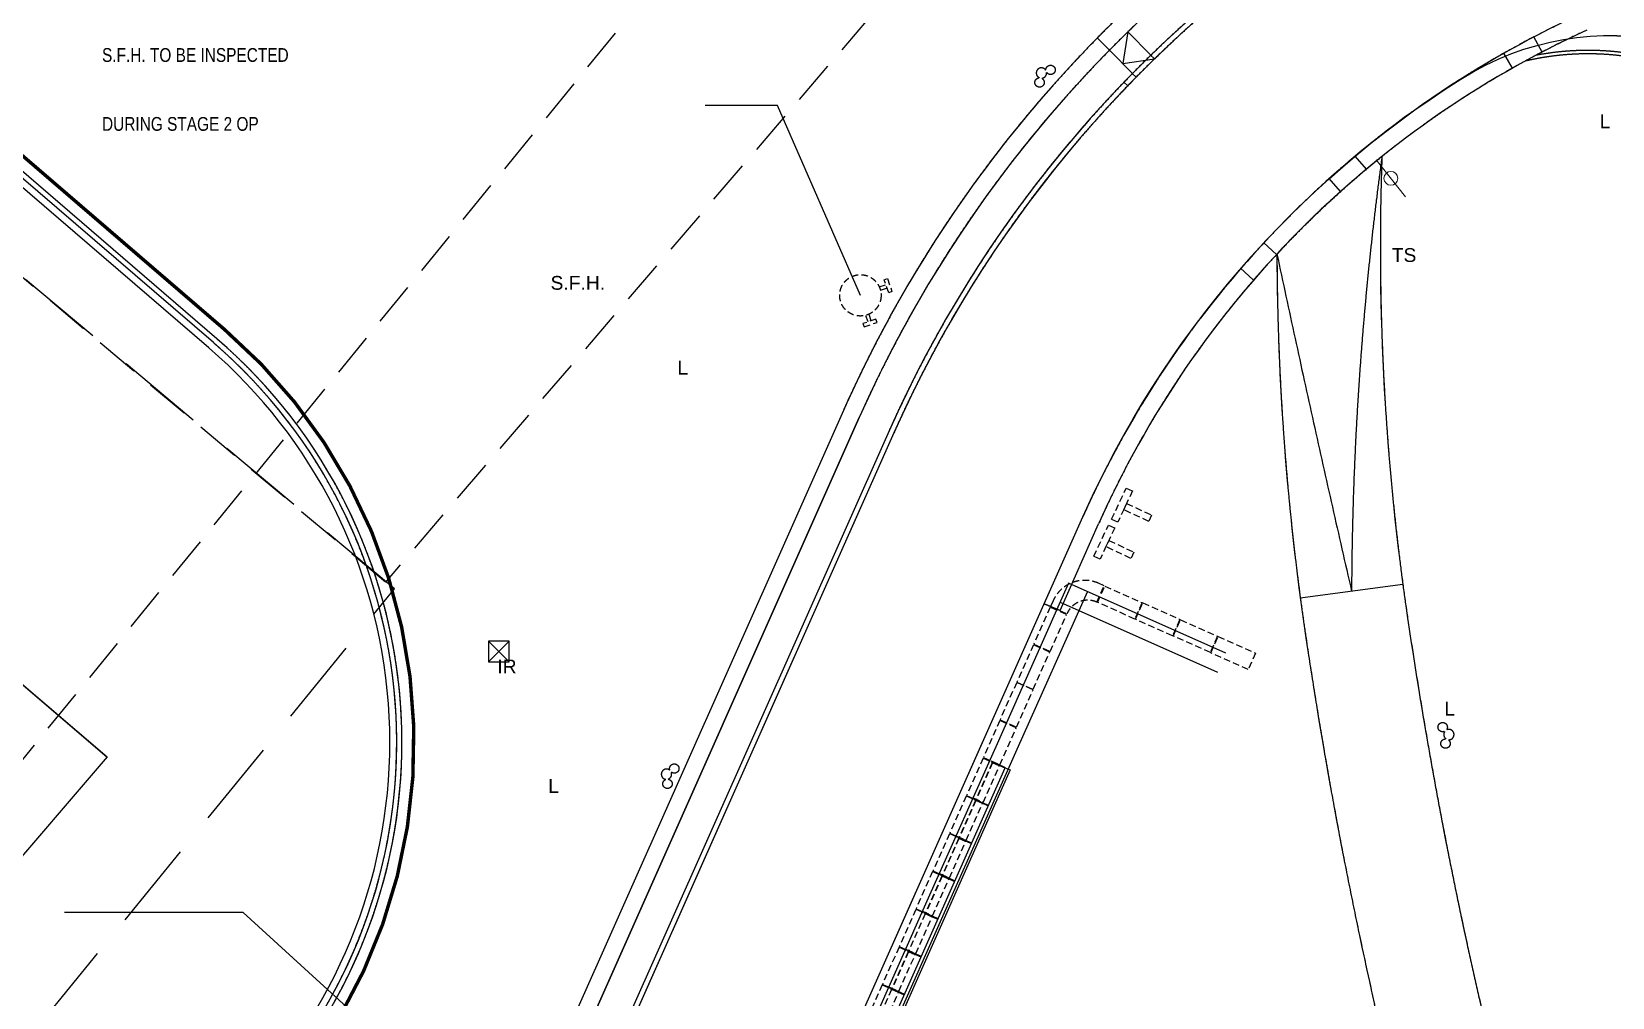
# Model space of a CAD drawing. Header units: millimetres. Extents: x 833576263 to 1668046980, y 817519639 to 1636103653.
# Drawn here: x 834059121 to 834104975, y 817846168 to 817874193 of the extents above; entities that cross this region are included whole.
import ezdxf

# ---------------------------------------------------------------- set-up
doc = ezdxf.new("R2010")
doc.units = ezdxf.units.MM
doc.header["$LTSCALE"] = 100
doc.header["$MEASUREMENT"] = 0
for name, pattern in [('C160$0$DASHED', [19.05, 12.7, -6.35]), ('C160$0$Hidden', [9.525, 6.35, -3.175]), ('R_site$0$HIDDENX2', [19.05, 12.7, -6.35]), ('R_WKCD_PARK$0$IMPORT-DASHED2 _7_', [19.05, 12.7, -6.35])]:
    doc.linetypes.add(name, pattern=pattern)
doc.layers.get('Defpoints').update_dxf_attribs({"color": 170})
for name, color, linetype in [('C160$0$+C160', 6, 'C160$0$Hidden'), ('C160$0$EVA', 1, 'C160$0$DASHED'), ('R_site$0$G-SITE(WHC)', 7, 'R_site$0$HIDDENX2'), ('R_site$0$WHC', 8, 'R_site$0$HIDDENX2'), ('R_Text for GBP from DLN$0$base plan(mm)$0$DLN040__', 7, 'Continuous'), ('T-TITL', 7, 'Continuous'), ('X-REF', 7, 'Continuous')]:
    doc.layers.add(name, color=color, linetype=linetype)
for name, color, linetype, lineweight in [('C160$0$DLN_TRAFFIC SIGN', 6, 'Continuous', 18), ('R_P_LG$0$RDA5803', 1, 'Continuous', 20), ('R_site$0$000-Architecture boundary', 2, 'Continuous', 0), ('R_site$0$Waterfront Railing$0$000-Section Thick', 1, 'Continuous', 25), ('R_WKCD_PARK$0$000-PAV-Concrete-b', 1, 'Continuous', 25), ('R_WKCD_PARK$0$000-Ramps', 7, 'R_WKCD_PARK$0$IMPORT-DASHED2 _7_', 18), ('R_WKCD_PARK$0$PAV-secondary path-b', 6, 'Continuous', 18)]:
    doc.layers.add(name, color=color, linetype=linetype, lineweight=lineweight)
doc.styles.add('R_Text for GBP from DLN$0$base plan(mm)$0$Standard', font='arial.ttf')
doc.styles.add('R_Text for GBP from DLN$0$base plan(mm)$0$SWIS721 LT', font='swiss.ttf')
doc.linetypes.add('R_site$0$B1_BDYF', pattern='A,2.5,-0.5,[130,ltypeshp.shx,S=0.5,R=0,X=0,Y=0],-0.5', length=3.5)
doc.dimstyles.new('R_Text for GBP from DLN$0$base plan(mm)$0$Standard', dxfattribs={"dimtxt": 0.35, "dimasz": 0.2, "dimexe": 0.2, "dimexo": 0.2, "dimgap": 0.09, "dimtad": 0, "dimtoh": 1, "dimdec": 4, "dimzin": 0, "dimdsep": 46, "dimtxsty": 'R_Text for GBP from DLN$0$base plan(mm)$0$Standard', "dimcen": 0.09, "dimadec": 0, "dimazin": 0, "dimtfac": 1, "dimtdec": 4, "dimtofl": 0, "dimtmove": 0, "dimatfit": 3, "dimfxl": 1, "dimtolj": 1, "dimtzin": 0, "dimarcsym": 0})

# ---------------------------------------------------------------- blocks, each defined once
blk = doc.blocks.new('R_site$0$architecture 2')
at = {"layer": 'R_site$0$000-Architecture boundary'}
blk.add_lwpolyline([(834056.151, 817857.56), (834061.304, 817853.148), (834061.308, 817853.144), (834057.222, 817848.384)], dxfattribs=at)
blk.add_lwpolyline([(834009.918, 817851.528), (834015.047, 817857.48, -0.250474), (834028.433, 817873.07), (834032.484, 817877.821), (834037.667, 817873.406, -0.325183), (834056.151, 817857.56), (834061.308, 817853.144), (834057.222, 817848.384, -0.253338), (834043.85, 817832.831), (834039.985, 817828.276), (834036.999, 817830.851), (834036.653, 817830.408), (834035.354, 817831.465), (834034.503, 817830.515), (834031.698, 817832.922, -0.251569), (834017.025, 817845.45)], format="xyb", close=True, dxfattribs=at)
at = {"layer": 'R_site$0$Waterfront Railing$0$000-Section Thick', "linetype": 'R_site$0$B1_BDYF', "ltscale": 0.002}
blk.add_lwpolyline([(834040.671, 817817.597), (834044.531, 817818.943), (834065.858, 817843.72, 0.414214), (834064.264, 817865.015), (834043.896, 817882.546, 0.414214), (834022.601, 817880.952), (834006.395, 817862.124, 0.334716), (834006.874, 817839.154), (834009.039, 817835.827), (834009.287, 817832.075), (834007.2, 817826.722), (834004.717, 817823.31), (834010.15, 817817.855), (834013.409, 817815.029), (834017.677, 817819.227, -0.358522), (834028.603, 817818.528, -0.201241), (834031.197, 817814.292), (834032.98, 817814.914)], format="xyb", dxfattribs=at)
blk = doc.blocks.new('R_site')
at = {"layer": 'R_site$0$G-SITE(WHC)'}
blk.add_lwpolyline([(834037983, 817884580), (834043100, 817891427), (834047474, 817896890), (834157501, 818025261, 0.00078), (834158487, 818022570), (834158487, 818022570, 0.180578), (834175244, 818003906), (834175244, 818003906, 0.101763), (834190066, 817999024), (834069382, 817858220)], format="xyb", close=True, dxfattribs=at)
at = {"layer": 'R_site$0$G-SITE(WHC)', "ltscale": 2}
blk.add_lwpolyline([(834005795, 817849736), (834040174, 817821838), (834069650, 817858019), (834035776, 817886433), (834005795, 817849736)], dxfattribs=at)
at = {"layer": 'R_site$0$WHC', "flags": 128}
blk.add_lwpolyline([(833996984, 817777219), (834194515, 818019359)], dxfattribs=at)
at = {"xscale": 1000, "yscale": 1000, "zscale": 1000}
blk.add_blockref('R_site$0$architecture 2', (0, 0), dxfattribs=at)
blk = doc.blocks.new('R_WKCD_PARK')
at = {"layer": 'Defpoints'}
for points in [[(834183667, 817774781, -0.09515), (834076628, 817781650, -0.220431), (834063432, 817792491, -0.264689), (834064805, 817812539, -0.098357), (834067029, 817814779, 0.140841), (834072196, 817820936), (834089614, 817860110, -0.147837), (834100578, 817872816, -0.410901), (834111707, 817870393, 0.031692), (834114287, 817866928, 0.252242), (834125770, 817862431, -0.125686), (834129746, 817861915), (834135114, 817859776), (834142622, 817855048), (834145562, 817859914), (834128702, 817870086, -0.390962), (834117887, 817872026, -0.013137), (834117027, 817873227, -0.385183), (834118544, 817883988, 0.012387)], [(834096207, 817877116, 0.137723), (834084132, 817862548), (834066714, 817823373, -0.191803), (834062187, 817818953), (834051762, 817814614, -0.446391)]]:
    blk.add_lwpolyline(points, format="xyb", dxfattribs=at)
at = {"layer": 'R_WKCD_PARK$0$000-PAV-Concrete-b'}
for p, q in [((834064492, 817865281), (834044124, 817882812)), ((834064394, 817865167), (834044026, 817882698)), ((834091054, 817872977), (834090391, 817873658)), ((834082670, 817863198), (834065244, 817824005)), ((834083127, 817862995), (834065701, 817823802)), ((834083995, 817862609), (834066569, 817823416)), ((834084132, 817862548), (834066706, 817823355)), ((834069260, 817814332), (834089614, 817860110))]:
    blk.add_line(p, q, dxfattribs=at)
at = {"layer": 'R_WKCD_PARK$0$000-PAV-Concrete-b', "flags": 128}
for points in [[(834091585, 817873506), (834090922, 817874186), (834090774, 817873263), (834091690, 817873399)], [(834088495, 817857593), (834088952, 817857390), (834090071, 817859907)]]:
    blk.add_lwpolyline(points, dxfattribs=at)
at = {"layer": 'R_WKCD_PARK$0$000-PAV-Concrete-b'}
for centre, radius, start, end in [((834116113, 817848328), 36600, 124.6627, 156.0291), ((834116113, 817848328), 36100, 124.6627, 156.0291), ((834116113, 817848328), 35150, 124.6627, 156.0291), ((834116113, 817848328), 35000, 124.6627, 156.0291), ((834116113, 817848328), 29000, 114.6288, 156.0291), ((834116113, 817848328), 28500, 114.6288, 156.0291), ((834104267, 817865547), 8000, 42.1351, 103.1715), ((834104267, 817865547), 8100, 42.1351, 100.7448), ((834054413, 817853571), 15300, 319.2806, 49.2806), ((834054413, 817853571), 15450, 319.2806, 49.2806)]:
    blk.add_arc(centre, radius, start, end, dxfattribs=at)
at = {"layer": 'R_WKCD_PARK$0$000-Ramps'}
blk.add_line((834095923, 817857762), (834098896, 817858159), dxfattribs=at)
for centre, radius, start, end in [((834193645, 817857572), 96236, 172.23893, 179.76877), ((834709494, 817998602), 628035, 192.026838, 192.940527)]:
    blk.add_arc(centre, radius, start, end, dxfattribs=at)
at = {"layer": 'R_WKCD_PARK$0$PAV-secondary path-b'}
for centre, radius, start, end in [((834116113, 817848328), 28500, 128.7086, 137.0732), ((834172244, 817867960), 74000, 177.9807, 188.4286), ((834172244, 817867960), 77000, 180.16504, 188.4286), ((834239865, 817877980), 142359, 188.42858, 195.27451), ((834239865, 817877980), 145359, 188.42858, 192.72407)]:
    blk.add_arc(centre, radius, start, end, dxfattribs=at)
blk = doc.blocks.new('R_P_LG')
at = {"layer": 'R_P_LG$0$RDA5803'}
for points in [[(834183666.729, 817774780.7109, -0.095150065), (834076628.2291, 817781649.9506, -0.220430541), (834063432.364, 817792490.8935, -0.2646892807), (834064805.311, 817812539.3987, -0.0983572146), (834067029.4433, 817814778.8374, 0.1408408976), (834072196.345, 817820935.5122), (834089614.1981, 817860110.2634, -0.1478366909), (834100577.8317, 817872816.296, -0.4109005282), (834111707.1207, 817870392.8812, 0.031691708), (834114287.1147, 817866927.814, 0.2522417272), (834125770.0064, 817862431.157, -0.1256855543), (834129745.5165, 817861914.9436), (834135113.5119, 817859775.9643), (834142622.3979, 817855047.5612), (834145562.149, 817859914.092), (834128702.0772, 817870085.6929, -0.3909616488), (834117887.1336, 817872026.3361, -0.013137308), (834117026.993, 817873227.1241, -0.3851828251), (834118543.6819, 817883988.3187, 0.0123866448)], [(834096206.9852, 817877116.397, 0.1377230721), (834084131.6848, 817862547.895), (834066713.8319, 817823373.1443, -0.1918031019), (834062186.7776, 817818953.2396), (834051761.6539, 817814613.986, -0.4463909524)]]:
    blk.add_lwpolyline(points, format="xyb", dxfattribs=at)
blk = doc.blocks.new('C160$0$A$C4AD84712')
at = {"layer": 'C160$0$+C160', "ltscale": 0.0003}
for p, q in [((834086.989, 817852.977), (834086.518, 817851.917)), ((834086.993, 817852.975, 0), (834086.522, 817851.915, 0)), ((834086.502, 817851.88), (834086.031, 817850.82)), ((834086.506, 817851.878, 0), (834086.035, 817850.818, 0)), ((834086.014, 817850.784), (834085.543, 817849.724)), ((834086.018, 817850.782, 0), (834085.547, 817849.722, 0)), ((834085.527, 817849.687), (834085.056, 817848.627)), ((834085.531, 817849.685, 0), (834085.06, 817848.625, 0)), ((834085.039, 817848.591), (834084.568, 817847.531)), ((834085.043, 817848.589, 0), (834084.572, 817847.529, 0)), ((834084.552, 817847.494), (834084.081, 817846.434)), ((834084.556, 817847.492, 0), (834084.085, 817846.432, 0)), ((834084.064, 817846.398), (834083.593, 817845.338)), ((834084.068, 817846.396, 0), (834083.597, 817845.336, 0))]:
    blk.add_line(p, q, dxfattribs=at)
blk.add_lwpolyline([(834090.235, 817858.111), (834090.071, 817858.184, 0.414214), (834088.751, 817857.676), (834088.678, 817857.512), (834089.152, 817857.301, -0.414214), (834090.024, 817857.636)], format="xyb", close=True, dxfattribs=at)
for points in [[(834090.043, 817857.628), (834090.254, 817858.102), (834091.332, 817857.623), (834091.121, 817857.148)], [(834091.139, 817857.14), (834091.35, 817857.615), (834092.428, 817857.136), (834092.217, 817856.661)], [(834089.144, 817857.282), (834088.67, 817857.494), (834088.19, 817856.415), (834088.665, 817856.204)], [(834092.236, 817856.653), (834092.447, 817857.127), (834093.525, 817856.648), (834093.314, 817856.173)], [(834093.332, 817856.165), (834093.543, 817856.64), (834094.621, 817856.16), (834094.41, 817855.686)], [(834088.657, 817856.186), (834088.182, 817856.397), (834087.703, 817855.319), (834088.177, 817855.108)], [(834088.169, 817855.089), (834087.695, 817855.301), (834087.215, 817854.222), (834087.69, 817854.011)], [(834087.682, 817853.993), (834087.207, 817854.204), (834086.728, 817853.126), (834087.202, 817852.915)], [(834087.19, 817852.887), (834086.9, 817853.016), (834086.904, 817853.026), (834086.72, 817853.108), (834086.24, 817852.029), (834086.424, 817851.947), (834086.429, 817851.956), (834086.719, 817851.827)], [(834086.703, 817851.791), (834086.412, 817851.92), (834086.416, 817851.929), (834086.232, 817852.011), (834085.753, 817850.933), (834085.937, 817850.851), (834085.941, 817850.86), (834086.231, 817850.731)], [(834086.215, 817850.694), (834085.925, 817850.823), (834085.929, 817850.833), (834085.744, 817850.915), (834085.265, 817849.836), (834085.449, 817849.754), (834085.453, 817849.763), (834085.744, 817849.634)], [(834085.728, 817849.598), (834085.437, 817849.727), (834085.441, 817849.736), (834085.257, 817849.818), (834084.778, 817848.74), (834084.962, 817848.658), (834084.966, 817848.667), (834085.256, 817848.538)], [(834085.24, 817848.501), (834084.95, 817848.63), (834084.954, 817848.64), (834084.769, 817848.721), (834084.29, 817847.643), (834084.474, 817847.561), (834084.478, 817847.57), (834084.769, 817847.441)], [(834084.753, 817847.405), (834084.462, 817847.534), (834084.466, 817847.543), (834084.282, 817847.625), (834083.802, 817846.547), (834083.987, 817846.465), (834083.991, 817846.474), (834084.281, 817846.345)], [(834084.265, 817846.308), (834083.975, 817846.437), (834083.979, 817846.447), (834083.794, 817846.528), (834083.315, 817845.45), (834083.499, 817845.368), (834083.503, 817845.377), (834083.794, 817845.248)]]:
    blk.add_lwpolyline(points, close=True, dxfattribs=at)
blk = doc.blocks.new('C160$0$TS')
at = {"layer": 'C160$0$DLN_TRAFFIC SIGN'}
blk.add_line((834126.707, 818031.929), (834126.707, 818030.558), dxfattribs=at)
blk.add_circle((834126.707, 818031.244), 0.2, dxfattribs=at)
blk = doc.blocks.new('C160')
at = {"layer": 'C160$0$+C160'}
for p, q in [((834091.585, 817873.506), (834090.922, 817874.186)), ((834091.054, 817872.977), (834090.391, 817873.658)), ((834082.67, 817863.198), (834065.244, 817824.005)), ((834069.26, 817814.332), (834089.614, 817860.11)), ((834088.952, 817857.39), (834090.071, 817859.907)), ((834089.198, 817858.185, 0), (834087.165, 817853.617, 0)), ((834093.766, 817856.152, 0), (834089.198, 817858.185, 0)), ((834087.713, 817853.373, 0), (834089.746, 817857.941, 0)), ((834088.952, 817857.39), (834088.495, 817857.593)), ((834088.954, 817857.637, 0), (834093.522, 817855.604, 0)), ((834072.37, 817856.501), (834072.97, 817855.901)), ((834072.37, 817855.901), (834072.97, 817856.501)), ((834087.165, 817853.617, 0), (834085.132, 817849.049, 0)), ((834085.68, 817848.805, 0), (834087.713, 817853.373, 0)), ((834087.129, 817852.925), (834087.355, 817852.825)), ((834087.137, 817852.944), (834087.364, 817852.843)), ((834086.642, 817851.829), (834086.868, 817851.728)), ((834086.65, 817851.847), (834086.876, 817851.747)), ((834086.154, 817850.732), (834086.38, 817850.632)), ((834086.162, 817850.751), (834086.389, 817850.65)), ((834085.667, 817849.636), (834085.893, 817849.535)), ((834085.675, 817849.654), (834085.901, 817849.554)), ((834085.132, 817849.049, 0), (834083.099, 817844.481, 0)), ((834083.648, 817844.237, 0), (834085.68, 817848.805, 0)), ((834085.179, 817848.539), (834085.405, 817848.439)), ((834085.187, 817848.558), (834085.413, 817848.457)), ((834084.692, 817847.443), (834084.918, 817847.342)), ((834084.7, 817847.461), (834084.926, 817847.361)), ((834084.204, 817846.346), (834084.43, 817846.246)), ((834084.212, 817846.365), (834084.438, 817846.264))]:
    blk.add_line(p, q, dxfattribs=at)
at = {"layer": 'C160$0$+C160', "ltscale": 0.0003}
for p, q in [((834083.711, 817866.784), (834083.901, 817866.85)), ((834083.744, 817866.689), (834083.934, 817866.756)), ((834083.312, 817865.959), (834083.378, 817865.768)), ((834083.406, 817865.992), (834083.473, 817865.801))]:
    blk.add_line(p, q, dxfattribs=at)
at = {"layer": 'C160$0$+C160'}
for points in [[(834056.292, 817817.691), (834061.782, 817819.976, 0.191803), (834065.701, 817823.802), (834083.127, 817862.995, -0.137723), (834095.581, 817878.021, 0.038667), (834116.472, 817894.993, 0.067646), (834133.142, 817915.771), (834141.771, 817930.131, 0.625274), (834131.969, 817945.206, -0.140277), (834121.241, 817946.886, -0.135027), (834113.876, 817952.495, -0.001971), (834109.332, 817958.449, -0.001971)], [(834112.287, 817819.843, -0.152326), (834099.612, 817839.793, 0.393519), (834098.455, 817840.514), (834097.091, 817843.773, 0.333743), (834098.076, 817845.964, -0.018745), (834096.076, 817856.674, -0.036072), (834095.245, 817867.739, -0.036514), (834098.29, 817870.568, 0.045619), (834099.044, 817857.114, 0.02988), (834102.535, 817840.477, 0.623474), (834167.252, 817828.084, 0.021652)], [(834046.902, 817821.161), (834066.123, 817843.492, 0.414214), (834064.492, 817865.281), (834044.124, 817882.812, 0.414214), (834022.336, 817881.181), (834006.12, 817862.341, 0.334705), (834006.589, 817838.95), (834008.696, 817835.713), (834008.933, 817832.13), (834006.89, 817826.891), (834004.258, 817823.275), (834009.911, 817817.599), (834013.424, 817814.553), (834017.904, 817818.958, -0.354054), (834028.287, 817818.344, -0.179645), (834028.717, 817817.508), (834029.024, 817814.963)], [(834046.788, 817821.259), (834066.009, 817843.59, 0.414214), (834064.394, 817865.167), (834044.026, 817882.698, 0.414214), (834022.449, 817881.083), (834006.238, 817862.248, 0.334709), (834006.711, 817839.038), (834008.843, 817835.762), (834009.085, 817832.106), (834007.023, 817826.819), (834004.455, 817823.29), (834010.013, 817817.709), (834013.418, 817814.757), (834017.807, 817819.073, -0.354446), (834028.388, 817818.454, -0.179645), (834028.866, 817817.526), (834029.173, 817814.981)], [(834096.122, 817877.24, 0.137723), (834083.995, 817862.609), (834066.569, 817823.416, -0.190351), (834062.191, 817819.117, -0.137118)], [(834096.207, 817877.116, 0.137723), (834084.132, 817862.548), (834066.706, 817823.355, -0.190351), (834062.249, 817818.979, -0.175349)], [(834089.614, 817860.11, -0.182634), (834104.028, 817874.69, -18.004564)], [(834090.071, 817859.907, -0.182634), (834104.236, 817874.236, -0.061273)], [(834077.061, 817783.239, -0.465803), (834064.755, 817809.026, -0.195057), (834065.169, 817809.419, -0.048522), (834065.54, 817809.525, -0.032646), (834066.143, 817809.594), (834066.737, 817809.623), (834067.11, 817809.646, 0.021417), (834067.585, 817809.696, 0.0536), (834068.056, 817809.819, 0.099862), (834068.257, 817809.945, 0.095926), (834068.346, 817810.071), (834087.359, 817852.834), (834087.506, 817852.769), (834068.492, 817810.005, -0.096303), (834068.367, 817809.829, -0.099862), (834068.112, 817809.669, -0.0536), (834067.609, 817809.538, -0.021417), (834067.12, 817809.487), (834066.746, 817809.463), (834066.151, 817809.434, 0.032646), (834065.569, 817809.367, 0.048522), (834065.228, 817809.27, 0.195057), (834064.9, 817808.96, 0.465803), (834077.101, 817783.394, 0.005214)]]:
    blk.add_lwpolyline(points, format="xyb", dxfattribs=at)
at = {"layer": 'C160$0$+C160', "const_width": 0.1, "flags": 128}
blk.add_lwpolyline([(834037.704, 817819.253), (834046.651, 817820.332), (834066.388, 817843.264, 0.414214), (834064.72, 817865.546), (834044.353, 817883.077, 0.414214), (834022.07, 817881.409), (834005.845, 817862.558, 0.334694), (834006.304, 817838.746), (834008.353, 817835.598), (834008.578, 817832.184), (834006.581, 817827.061), (834003.8, 817823.239), (834009.672, 817817.343), (834013.439, 817814.077), (834018.129, 817818.689, -0.155744), (834022.716, 817820.153, -0.186939), (834028.048, 817818.088), (834029.483, 817818.261)], format="xyb", dxfattribs=at)
at = {"layer": 'C160$0$+C160'}
for points in [[(834056.151, 817857.56), (834061.304, 817853.148), (834061.308, 817853.144), (834057.222, 817848.384)], [(834090.391, 817873.658), (834090.034, 817874.008)], [(834090.922, 817874.186), (834090.774, 817873.263), (834091.69, 817873.399)], [(834102.934, 817873.599), (834102.699, 817874.04)], [(834101.821, 817873.563), (834102.07, 817873.129)], [(834091.571, 817873.52), (834091.69, 817873.399)], [(834090.917, 817872.621), (834090.794, 817872.739)], [(834091.04, 817872.991), (834091.161, 817872.872)], [(834097.847, 817870.205), (834097.516, 817870.58)], [(834097.09, 817869.551), (834096.759, 817869.926)], [(834095.235, 817867.729), (834094.866, 817868.067)], [(834094.559, 817866.992), (834094.191, 817867.33)], [(834095.923, 817857.762), (834098.896, 817858.159)]]:
    blk.add_lwpolyline(points, dxfattribs=at)
blk.add_lwpolyline([(834028.433, 817873.07), (834032.484, 817877.821), (834037.667, 817873.406, -0.32673), (834056.151, 817857.56), (834061.308, 817853.144), (834057.222, 817848.384, -0.254694), (834043.85, 817832.831), (834039.985, 817828.276), (834036.999, 817830.851), (834036.653, 817830.408), (834035.354, 817831.465), (834034.503, 817830.515), (834031.698, 817832.922, -0.248594), (834017.025, 817845.45), (834009.918, 817851.528), (834015.047, 817857.48, -0.251741)], format="xyb", close=True, dxfattribs=at)
at = {"layer": 'C160$0$+C160', "ltscale": 0.0003}
for points in [[(834084.078, 817866.647), (834083.984, 817866.614), (834083.852, 817866.992), (834083.947, 817867.025)], [(834083.647, 817865.756), (834083.614, 817865.85), (834083.237, 817865.719), (834083.27, 817865.624)], [(834090.449, 817860.042), (834090.873, 817860.948), (834091.054, 817860.863), (834090.63, 817859.957)], [(834090.799, 817860.319), (834090.884, 817860.501), (834091.609, 817860.161), (834091.524, 817859.98)], [(834089.933, 817858.968), (834090.357, 817859.874), (834090.538, 817859.789), (834090.114, 817858.883)], [(834090.283, 817859.246), (834090.368, 817859.427), (834091.093, 817859.088), (834091.008, 817858.907)]]:
    blk.add_lwpolyline(points, close=True, dxfattribs=at)
at = {"layer": 'C160$0$+C160'}
for points in [[(834072.97, 817856.501), (834072.37, 817856.501), (834072.37, 817855.901), (834072.97, 817855.901)], [(834086.961, 817853.022), (834086.953, 817853.004), (834087.129, 817852.925), (834087.137, 817852.944)], [(834086.474, 817851.925), (834086.466, 817851.907), (834086.642, 817851.829), (834086.65, 817851.847)], [(834085.986, 817850.829), (834085.978, 817850.811), (834086.154, 817850.732), (834086.162, 817850.751)], [(834085.499, 817849.732), (834085.49, 817849.714), (834085.667, 817849.636), (834085.675, 817849.654)], [(834085.011, 817848.636), (834085.003, 817848.618), (834085.179, 817848.539), (834085.187, 817848.558)], [(834084.524, 817847.539), (834084.515, 817847.521), (834084.692, 817847.443), (834084.7, 817847.461)], [(834084.036, 817846.443), (834084.028, 817846.425), (834084.204, 817846.346), (834084.212, 817846.365)]]:
    blk.add_lwpolyline(points, close=True, dxfattribs=at)
at = {"layer": 'C160$0$+C160', "ltscale": 0.0003}
blk.add_circle((834083.162, 817866.54), 0.6, dxfattribs=at)
at = {"layer": 'C160$0$+C160'}
for centre, radius, start, end in [((834116.113, 817848.328), 36.6, 124.6627, 156.0291), ((834104.267, 817865.547), 8.1, 124.5268, 124.5268), ((834104.267, 817865.547), 8, 42.1351, 103.1715), ((834104.267, 817865.547), 8.1, 42.1351, 100.7448), ((834088.413, 817872.991), 0.15, 33.7343, 243.9751), ((834088.413, 817872.991), 0.15, 273.7343, 3.9751), ((834193.645, 817857.572), 96.236, 172.23893, 179.76877), ((834709.494, 817998.602), 628.035, 192.026841, 192.94053), ((834100.232, 817853.795), 0.15, 144.6949, 234.9358), ((834100.232, 817853.795), 0.15, 264.6949, 114.9358), ((834077.537, 817852.644), 0.15, 50.8782, 261.119), ((834077.537, 817852.644), 0.15, 290.8782, 21.119)]:
    blk.add_arc(centre, radius, start, end, dxfattribs=at)
for points in [[(834088.543, 817873.086), (834088.544, 817873.141), (834088.58, 817873.192), (834088.635, 817873.21), (834088.706, 817873.235), (834088.783, 817873.197), (834088.807, 817873.126), (834088.831, 817873.055), (834088.793, 817872.978), (834088.722, 817872.954), (834088.667, 817872.935), (834088.608, 817872.953), (834088.573, 817872.996)], [(834088.43, 817872.832), (834088.477, 817872.803), (834088.503, 817872.747), (834088.492, 817872.69), (834088.478, 817872.617), (834088.406, 817872.569), (834088.333, 817872.583), (834088.259, 817872.598), (834088.211, 817872.669), (834088.226, 817872.742), (834088.237, 817872.8), (834088.283, 817872.841), (834088.337, 817872.85)], [(834100.097, 817853.883), (834100.045, 817853.865), (834099.985, 817853.879), (834099.948, 817853.924), (834099.9, 817853.981), (834099.908, 817854.067), (834099.965, 817854.115), (834100.023, 817854.163), (834100.108, 817854.155), (834100.156, 817854.098), (834100.194, 817854.053), (834100.197, 817853.991), (834100.17, 817853.943)], [(834100.223, 817853.635), (834100.265, 817853.599), (834100.282, 817853.54), (834100.262, 817853.485), (834100.236, 817853.415), (834100.158, 817853.379), (834100.088, 817853.405), (834100.018, 817853.431), (834099.982, 817853.509), (834100.007, 817853.579), (834100.028, 817853.634), (834100.079, 817853.668), (834100.134, 817853.668)], [(834077.633, 817852.773), (834077.618, 817852.826), (834077.637, 817852.884), (834077.684, 817852.919), (834077.744, 817852.963), (834077.829, 817852.949), (834077.873, 817852.889), (834077.917, 817852.828), (834077.904, 817852.743), (834077.843, 817852.699), (834077.796, 817852.665), (834077.734, 817852.665), (834077.688, 817852.696)], [(834077.6, 817852.497), (834077.653, 817852.483), (834077.695, 817852.437), (834077.701, 817852.379), (834077.709, 817852.305), (834077.655, 817852.238), (834077.58, 817852.23), (834077.505, 817852.222), (834077.439, 817852.276), (834077.431, 817852.351), (834077.425, 817852.409), (834077.456, 817852.462), (834077.506, 817852.487)]]:
    blk.add_open_spline(points, degree=3, knots=[0, 0, 0, 0, 1, 1, 1, 2, 2, 2, 3, 3, 3, 4, 4, 4, 4], dxfattribs=at)
at = {"layer": 'C160$0$EVA', "flags": 128}
blk.add_lwpolyline([(834128.317, 818030.08, -0.145844), (834116.042, 818026.421), (834088.573, 818026.421, 0.016359), (834087.2, 818026.376, 0.046979), (834021.54, 818015.826, -0.056187), (833969.364, 818008.422, 0.405705), (833955.668, 817994.334), (833955.618, 817879.824), (833955.722, 817865.438), (833956.59, 817853.63, 0.118446), (833959.114, 817845.73, 0.022563), (833976.131, 817820.318, 0.150268), (833991.721, 817808.776, 0.0852), (834018.736, 817804.167, 0.061119), (834043.876, 817807.277, -0.46092), (834055.521, 817798.987, 0.31719), (834075.122, 817775.842, 0.09515), (834184.419, 817768.828, 0.2774), (834239.09, 817811.861), (834242.392, 817820.559, -0.510377), (834255.055, 817823.984), (834260.246, 817819.79, 0.373727), (834277.287, 817820.398, -0.373727), (834287.905, 817820.777), (834291.644, 817817.756), (834296.232, 817823.434), (834292.655, 817826.325, -0.414214), (834291.445, 817837.716), (834332.502, 817888.525, -0.350062), (834342.367, 817890.708, 0.102667), (834400.842, 817875.706, 0.100957), (834409.137, 817876.999), (834444.015, 817889.966, 0.332678), (834453.167, 817904.166), (834452.857, 817908.595, -0.155717), (834454.024, 817913.381), (834445.783, 817911.703, -0.115419), (834446.872, 817908.177), (834447.182, 817903.747, -0.332678), (834441.924, 817895.59), (834407.046, 817882.623, -0.100957), (834401.121, 817881.699, -0.051411), (834372.209, 817886.047), (834379.39, 817889.501, 0.162917), (834396.595, 817906.227), (834392.123, 817910.781, -0.179073), (834376.789, 817894.908), (834366.567, 817889.991, -0.199372), (834360.364, 817889.652, -0.049629), (834334.8, 817901.625), (834322.119, 817909.179), (834319.048, 817904.024), (834323.346, 817901.465, -0.45655), (834325.501, 817889.415), (834274.553, 817826.357, -0.414214), (834263.162, 817825.148), (834259.846, 817827.828, -0.2375), (834248.727, 817852.408, -0.000008), (834248.76, 817853.209), (834242.765, 817853.459, 0.000008), (834242.732, 817852.657, 0.098884), (834244.917, 817838.726, -0.341761), (834241.931, 817829.272, 0.151594), (834236.782, 817822.688), (834233.48, 817813.99, -0.2774), (834183.667, 817774.781, -0.09515), (834076.628, 817781.65, -0.220431), (834063.432, 817792.491, -0.264689), (834064.805, 817812.539, -0.098357), (834067.029, 817814.779, 0.140841), (834072.196, 817820.936), (834089.614, 817860.11, -0.147837), (834100.578, 817872.816, -0.410901), (834111.707, 817870.393, 0.031692), (834114.287, 817866.928, 0.252242), (834125.77, 817862.431, -0.125686), (834129.746, 817861.915), (834135.114, 817859.776), (834142.622, 817855.048), (834145.562, 817859.914), (834128.702, 817870.086, -0.390962), (834117.887, 817872.026, -0.013137), (834117.027, 817873.227, -0.385183), (834118.544, 817883.988, 0.012387), (834120.815, 817885.981, 0.008404), (834123.055, 817888.118), (834117.142, 817894.113, -0.038497), (834096.207, 817877.116, 0.137723), (834084.132, 817862.548), (834066.714, 817823.373, -0.191803), (834062.187, 817818.953), (834051.762, 817814.614, -0.446391), (834035.637, 817822.309, 0.118164), (834032.365, 817828.01), (834034.386, 817830.321), (834031.649, 817832.687, -0.153015), (834020.841, 817838.946), (834021.04, 817839.146), (834020.346, 817839.938), (834020.139, 817839.748, -0.076925), (834016.885, 817845.319), (834013.267, 817848.405), (834007.454, 817841.536, -0.399413), (834008.806, 817824.317), (834007.069, 817822.176), (834011.728, 817818.395), (834015.819, 817823.438, -1.550619), (834022.422, 817810.24, -0.009421), (834018.731, 817810.167, -0.052259), (834003.179, 817811.781, -0.032796), (833993.716, 817814.435, -0.150265), (833980.961, 817823.878, -0.022565), (833964.244, 817848.84, -0.118446), (833962.574, 817854.07), (833961.721, 817865.68), (833961.618, 817879.845), (833961.668, 817994.332, -0.405705), (833969.536, 818002.425, 0.056187), (834023.043, 818010.017, -0.046979), (834087.592, 818020.389, -0.016359), (834088.573, 818020.421), (834116.042, 818020.421, 0.146696), (834131.681, 818025.11, -0.021313), (834130.797, 818030.541, -0.021313)], format="xyb", dxfattribs=at)
at = {"layer": 'C160$0$+C160'}
blk.add_blockref('C160$0$A$C4AD84712', (0, 0), dxfattribs=at)
at = {"layer": 'C160$0$DLN_TRAFFIC SIGN', "rotation": 218.6431162811764}
blk.add_blockref('C160$0$TS', (974759.905, 1977678.912, 4.617), dxfattribs=at)
blk = doc.blocks.new('R_Text for GBP from DLN')
at = {"layer": 'R_Text for GBP from DLN$0$base plan(mm)$0$DLN040__', "style": 'R_Text for GBP from DLN$0$base plan(mm)$0$SWIS721 LT', "width": 0.8}
for s, p in [('S.F.H. TO BE INSPECTED', (834061163, 817873314)), ('DURING STAGE 2 OP', (834061163, 817871314))]:
    blk.add_text(s, height=400, dxfattribs=at).set_placement(p)
at = {"layer": 'R_Text for GBP from DLN$0$base plan(mm)$0$DLN040__', "style": 'R_Text for GBP from DLN$0$base plan(mm)$0$SWIS721 LT'}
for s, p in [('L', (834104608, 817871388)), ('TS', (834098575, 817867509, -628)), ('S.F.H.', (834074174, 817866702)), ('L', (834077855, 817864242)), ('IR', (834072630, 817855572)), ('L', (834100099, 817854346)), ('L', (834074105, 817852103))]:
    blk.add_text(s, height=400, dxfattribs=at).set_placement(p)
at = {"layer": 'R_Text for GBP from DLN$0$base plan(mm)$0$DLN040__', "color": 1}
for points in [[(834083162, 817866540), (834080757, 817872050), (834078662, 817872050)], [(834069968, 817844335, -445), (834065254, 817848631, -445), (834060076, 817848631, -445)]]:
    blk.add_leader(points, dimstyle='R_Text for GBP from DLN$0$base plan(mm)$0$Standard', override={"dimasz": 0.75}, dxfattribs=at)

msp = doc.modelspace()

# ---------------------------------------------------------------- block references
at = {"layer": 'X-REF'}
msp.add_blockref('R_site', (0, 0), dxfattribs=at)

# ---------------------------------------------------------------- next in the draw order: block references
msp.add_blockref('R_WKCD_PARK', (0, 0), dxfattribs=at)

# ---------------------------------------------------------------- next in the draw order: block references
at = {"layer": 'X-REF', "xscale": 1000, "yscale": 1000, "zscale": 1000}
msp.add_blockref('C160', (0, 0), dxfattribs=at)

# ---------------------------------------------------------------- next in the draw order: block references
at = {"layer": 'T-TITL'}
msp.add_blockref('R_Text for GBP from DLN', (0, 0), dxfattribs=at)
at = {"layer": 'X-REF'}
for name in ['R_P_LG', 'R_Text for GBP from DLN']:
    msp.add_blockref(name, (0, 0), dxfattribs=at)

doc.saveas('drawing.dxf')
